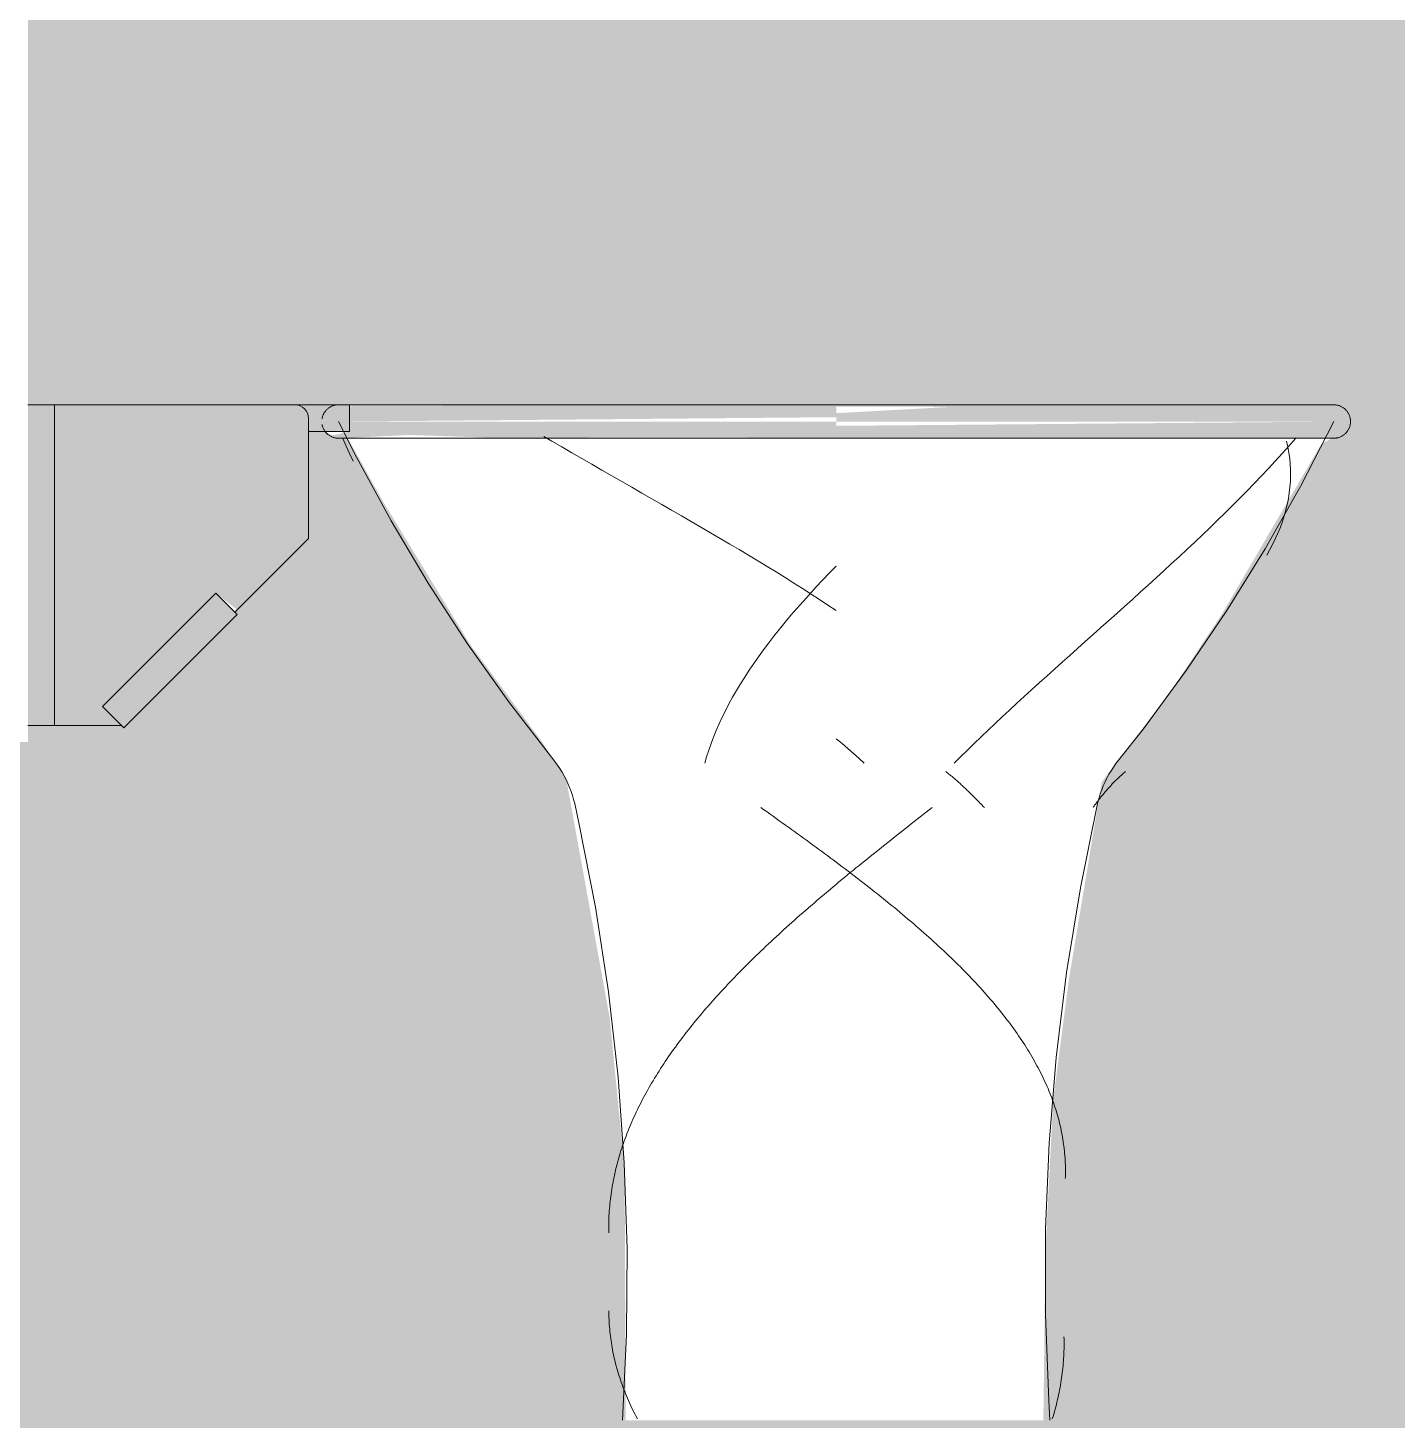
# Model space of a CAD drawing. Header units: inches. Extents: x -55396 to -733, y -290 to 853.
# Drawn here: x -25805.39 to -25779.77, y 101.31 to 127.37 of the extents above; entities that cross this region are included whole.
import ezdxf

# ---------------------------------------------------------------- set-up
doc = ezdxf.new("R2010")
doc.units = ezdxf.units.IN
doc.header["$MEASUREMENT"] = 0
doc.layers.add('I-WALL', color=2, linetype='Continuous', lineweight=9)
doc.layers.add('Q-SPCQ', color=91, linetype='Continuous', lineweight=9)

# ---------------------------------------------------------------- blocks, each defined once
blk = doc.blocks.new('FP_30-Section 13')
at = {"layer": 'Q-SPCQ'}
for p, q in [((-25791.674, 112.774), (-25791.617, 112.734)), ((-25791.617, 112.734), (-25791.559, 112.693)), ((-25791.559, 112.693), (-25791.502, 112.652)), ((-25791.502, 112.652), (-25791.445, 112.612)), ((-25791.445, 112.612), (-25791.388, 112.571)), ((-25791.388, 112.571), (-25791.33, 112.53)), ((-25791.33, 112.53), (-25791.273, 112.489)), ((-25791.273, 112.489), (-25791.216, 112.448)), ((-25791.216, 112.448), (-25791.159, 112.408)), ((-25791.159, 112.408), (-25791.103, 112.367)), ((-25791.103, 112.367), (-25791.046, 112.326)), ((-25791.046, 112.326), (-25790.989, 112.285)), ((-25790.989, 112.285), (-25790.933, 112.244)), ((-25790.933, 112.244), (-25790.876, 112.204)), ((-25790.876, 112.204), (-25790.82, 112.163)), ((-25790.82, 112.163), (-25790.764, 112.122)), ((-25790.764, 112.122), (-25790.708, 112.081)), ((-25790.708, 112.081), (-25790.652, 112.04)), ((-25790.652, 112.04), (-25790.596, 111.999)), ((-25790.596, 111.999), (-25790.541, 111.958)), ((-25790.541, 111.958), (-25790.485, 111.918)), ((-25790.485, 111.918), (-25790.43, 111.877)), ((-25790.43, 111.877), (-25790.375, 111.836)), ((-25790.375, 111.836), (-25790.32, 111.795)), ((-25790.32, 111.795), (-25790.265, 111.754)), ((-25790.319, 111.295), (-25790.372, 111.25)), ((-25790.265, 111.339), (-25790.319, 111.295)), ((-25790.634, 111.028), (-25790.686, 110.983)), ((-25790.582, 111.072), (-25790.634, 111.028)), ((-25790.53, 111.117), (-25790.582, 111.072)), ((-25790.477, 111.161), (-25790.53, 111.117)), ((-25790.424, 111.206), (-25790.477, 111.161)), ((-25790.372, 111.25), (-25790.424, 111.206)), ((-25790.942, 110.76), (-25790.993, 110.716)), ((-25790.891, 110.805), (-25790.942, 110.76)), ((-25790.84, 110.85), (-25790.891, 110.805)), ((-25790.789, 110.894), (-25790.84, 110.85)), ((-25790.738, 110.939), (-25790.789, 110.894)), ((-25790.686, 110.983), (-25790.738, 110.939)), ((-25791.242, 110.493), (-25791.291, 110.448)), ((-25791.192, 110.537), (-25791.242, 110.493)), ((-25791.143, 110.582), (-25791.192, 110.537)), ((-25791.093, 110.626), (-25791.143, 110.582)), ((-25791.043, 110.671), (-25791.093, 110.626)), ((-25790.993, 110.716), (-25791.043, 110.671)), ((-25791.532, 110.224), (-25791.579, 110.18)), ((-25791.484, 110.269), (-25791.532, 110.224)), ((-25791.436, 110.314), (-25791.484, 110.269)), ((-25791.388, 110.358), (-25791.436, 110.314)), ((-25791.339, 110.403), (-25791.388, 110.358)), ((-25791.291, 110.448), (-25791.339, 110.403)), ((-25791.812, 109.956), (-25791.857, 109.911)), ((-25791.766, 110.001), (-25791.812, 109.956)), ((-25791.719, 110.046), (-25791.766, 110.001)), ((-25791.673, 110.09), (-25791.719, 110.046)), ((-25791.626, 110.135), (-25791.673, 110.09)), ((-25791.579, 110.18), (-25791.626, 110.135)), ((-25792.037, 109.732), (-25792.081, 109.687)), ((-25791.992, 109.777), (-25792.037, 109.732)), ((-25791.948, 109.822), (-25791.992, 109.777)), ((-25791.903, 109.866), (-25791.948, 109.822)), ((-25791.857, 109.911), (-25791.903, 109.866)), ((-25792.296, 109.463), (-25792.338, 109.418)), ((-25792.254, 109.508), (-25792.296, 109.463)), ((-25792.211, 109.553), (-25792.254, 109.508)), ((-25792.168, 109.598), (-25792.211, 109.553)), ((-25792.124, 109.643), (-25792.168, 109.598)), ((-25792.081, 109.687), (-25792.124, 109.643)), ((-25792.543, 109.194), (-25792.583, 109.149)), ((-25792.503, 109.239), (-25792.543, 109.194)), ((-25792.462, 109.284), (-25792.503, 109.239)), ((-25792.421, 109.329), (-25792.462, 109.284)), ((-25792.38, 109.374), (-25792.421, 109.329)), ((-25792.338, 109.418), (-25792.38, 109.374)), ((-25792.778, 108.925), (-25792.816, 108.88)), ((-25792.74, 108.97), (-25792.778, 108.925)), ((-25792.701, 109.015), (-25792.74, 108.97)), ((-25792.662, 109.059), (-25792.701, 109.015)), ((-25792.623, 109.104), (-25792.662, 109.059)), ((-25792.583, 109.149), (-25792.623, 109.104)), ((-25792.999, 108.655), (-25793.035, 108.61)), ((-25792.964, 108.7), (-25792.999, 108.655)), ((-25792.927, 108.745), (-25792.964, 108.7)), ((-25792.89, 108.79), (-25792.927, 108.745)), ((-25792.853, 108.835), (-25792.89, 108.79)), ((-25792.816, 108.88), (-25792.853, 108.835)), ((-25793.174, 108.43), (-25793.207, 108.385)), ((-25793.139, 108.475), (-25793.174, 108.43)), ((-25793.105, 108.52), (-25793.139, 108.475)), ((-25793.07, 108.565), (-25793.105, 108.52)), ((-25793.035, 108.61), (-25793.07, 108.565)), ((-25793.369, 108.16), (-25793.401, 108.115)), ((-25793.338, 108.205), (-25793.369, 108.16)), ((-25793.306, 108.25), (-25793.338, 108.205)), ((-25793.273, 108.295), (-25793.306, 108.25)), ((-25793.24, 108.34), (-25793.273, 108.295)), ((-25793.207, 108.385), (-25793.24, 108.34)), ((-25793.551, 107.89), (-25793.58, 107.845)), ((-25793.522, 107.935), (-25793.551, 107.89)), ((-25793.492, 107.98), (-25793.522, 107.935)), ((-25793.462, 108.025), (-25793.492, 107.98)), ((-25793.432, 108.07), (-25793.462, 108.025)), ((-25793.401, 108.115), (-25793.432, 108.07)), ((-25793.718, 107.62), (-25793.744, 107.575)), ((-25793.691, 107.665), (-25793.718, 107.62)), ((-25793.664, 107.71), (-25793.691, 107.665)), ((-25793.636, 107.755), (-25793.664, 107.71)), ((-25793.608, 107.8), (-25793.636, 107.755)), ((-25793.58, 107.845), (-25793.608, 107.8)), ((-25793.869, 107.349), (-25793.893, 107.304)), ((-25793.845, 107.394), (-25793.869, 107.349)), ((-25793.82, 107.439), (-25793.845, 107.394)), ((-25793.795, 107.484), (-25793.82, 107.439)), ((-25793.77, 107.53), (-25793.795, 107.484)), ((-25793.744, 107.575), (-25793.77, 107.53)), ((-25793.984, 107.124), (-25794.005, 107.078)), ((-25793.962, 107.169), (-25793.984, 107.124)), ((-25793.939, 107.214), (-25793.962, 107.169)), ((-25793.916, 107.259), (-25793.939, 107.214)), ((-25793.893, 107.304), (-25793.916, 107.259)), ((-25794.107, 106.853), (-25794.126, 106.808)), ((-25794.087, 106.898), (-25794.107, 106.853)), ((-25794.068, 106.943), (-25794.087, 106.898)), ((-25794.047, 106.988), (-25794.068, 106.943)), ((-25794.026, 107.033), (-25794.047, 106.988)), ((-25794.005, 107.078), (-25794.026, 107.033)), ((-25794.214, 106.582), (-25794.231, 106.537)), ((-25794.197, 106.627), (-25794.214, 106.582)), ((-25794.18, 106.672), (-25794.197, 106.627)), ((-25794.162, 106.717), (-25794.18, 106.672)), ((-25794.144, 106.762), (-25794.162, 106.717)), ((-25794.126, 106.808), (-25794.144, 106.762)), ((-25794.306, 106.311), (-25794.319, 106.266)), ((-25794.292, 106.356), (-25794.306, 106.311)), ((-25794.277, 106.401), (-25794.292, 106.356)), ((-25794.262, 106.446), (-25794.277, 106.401)), ((-25794.246, 106.492), (-25794.262, 106.446)), ((-25794.231, 106.537), (-25794.246, 106.492)), ((-25794.37, 106.085), (-25794.381, 106.04)), ((-25794.358, 106.13), (-25794.37, 106.085)), ((-25794.345, 106.175), (-25794.358, 106.13)), ((-25794.333, 106.22), (-25794.345, 106.175)), ((-25794.319, 106.266), (-25794.333, 106.22)), ((-25794.432, 105.814), (-25794.44, 105.768)), ((-25794.422, 105.859), (-25794.432, 105.814)), ((-25794.413, 105.904), (-25794.422, 105.859)), ((-25794.403, 105.949), (-25794.413, 105.904)), ((-25794.392, 105.994), (-25794.403, 105.949)), ((-25794.381, 106.04), (-25794.392, 105.994)), ((-25794.477, 105.542), (-25794.483, 105.497)), ((-25794.471, 105.587), (-25794.477, 105.542)), ((-25794.464, 105.633), (-25794.471, 105.587)), ((-25794.456, 105.678), (-25794.464, 105.633)), ((-25794.449, 105.723), (-25794.456, 105.678)), ((-25794.44, 105.768), (-25794.449, 105.723)), ((-25794.507, 105.271), (-25794.51, 105.226)), ((-25794.503, 105.316), (-25794.507, 105.271)), ((-25794.499, 105.361), (-25794.503, 105.316)), ((-25794.494, 105.407), (-25794.499, 105.361)), ((-25794.489, 105.452), (-25794.494, 105.407)), ((-25794.483, 105.497), (-25794.489, 105.452)), ((-25794.52, 104.999), (-25794.521, 104.954)), ((-25794.519, 105.045), (-25794.52, 104.999)), ((-25794.518, 105.09), (-25794.519, 105.045)), ((-25794.516, 105.135), (-25794.518, 105.09)), ((-25794.513, 105.18), (-25794.516, 105.135)), ((-25794.51, 105.226), (-25794.513, 105.18)), ((-25794.521, 104.954), (-25794.521, 104.909)), ((-25794.521, 104.909), (-25794.521, 104.864)), ((-25794.521, 104.864), (-25794.52, 104.818)), ((-25794.517, 103.36), (-25794.517, 103.317)), ((-25794.517, 103.317), (-25794.517, 103.274)), ((-25794.517, 103.274), (-25794.516, 103.231)), ((-25794.516, 103.231), (-25794.514, 103.188)), ((-25794.514, 103.188), (-25794.512, 103.144)), ((-25794.512, 103.144), (-25794.51, 103.101)), ((-25794.51, 103.101), (-25794.507, 103.058)), ((-25794.507, 103.058), (-25794.503, 103.015)), ((-25794.503, 103.015), (-25794.499, 102.972)), ((-25794.499, 102.972), (-25794.495, 102.929)), ((-25794.495, 102.929), (-25794.49, 102.886)), ((-25794.49, 102.886), (-25794.484, 102.843)), ((-25794.484, 102.843), (-25794.478, 102.8)), ((-25794.478, 102.8), (-25794.472, 102.756)), ((-25794.472, 102.756), (-25794.465, 102.713)), ((-25794.465, 102.713), (-25794.458, 102.67)), ((-25794.458, 102.67), (-25794.45, 102.627)), ((-25794.45, 102.627), (-25794.441, 102.584)), ((-25794.441, 102.584), (-25794.432, 102.541)), ((-25794.432, 102.541), (-25794.423, 102.498)), ((-25794.423, 102.498), (-25794.413, 102.455)), ((-25794.413, 102.455), (-25794.402, 102.412)), ((-25794.402, 102.412), (-25794.391, 102.369)), ((-25794.391, 102.369), (-25794.38, 102.326)), ((-25794.38, 102.326), (-25794.368, 102.282)), ((-25794.368, 102.282), (-25794.356, 102.239)), ((-25794.356, 102.239), (-25794.343, 102.196)), ((-25794.343, 102.196), (-25794.33, 102.153)), ((-25794.33, 102.153), (-25794.316, 102.11)), ((-25794.316, 102.11), (-25794.301, 102.067)), ((-25794.301, 102.067), (-25794.287, 102.024)), ((-25794.287, 102.024), (-25794.271, 101.981)), ((-25794.271, 101.981), (-25794.255, 101.938)), ((-25794.255, 101.938), (-25794.239, 101.895)), ((-25794.239, 101.895), (-25794.222, 101.852)), ((-25794.222, 101.852), (-25794.205, 101.809)), ((-25794.205, 101.809), (-25794.187, 101.766)), ((-25794.187, 101.766), (-25794.169, 101.723)), ((-25794.169, 101.723), (-25794.15, 101.68)), ((-25794.15, 101.68), (-25794.131, 101.637)), ((-25794.131, 101.637), (-25794.112, 101.593)), ((-25794.112, 101.593), (-25794.092, 101.55)), ((-25794.092, 101.55), (-25794.071, 101.507)), ((-25794.071, 101.507), (-25794.05, 101.464)), ((-25794.05, 101.464), (-25794.028, 101.421)), ((-25794.028, 101.421), (-25794.006, 101.378)), ((-25794.006, 101.378), (-25793.984, 101.335))]:
    blk.add_line(p, q, dxfattribs=at)
at = {"layer": 'Q-SPCQ', "flags": 128}
blk.add_lwpolyline([(-25794.265, 101.312), (-25794.189, 102.917), (-25794.177, 104.523), (-25794.23, 106.128), (-25794.346, 107.73), (-25794.527, 109.325), (-25794.771, 110.913), (-25795.078, 112.489), (-25795.158, 112.849)], dxfattribs=at)
blk = doc.blocks.new('FP_31-Section 13')
at = {"layer": 'Q-SPCQ'}
for p, q in [((-25788.748, 112.558), (-25788.804, 112.514)), ((-25788.693, 112.601), (-25788.748, 112.558)), ((-25788.637, 112.644), (-25788.693, 112.601)), ((-25788.582, 112.688), (-25788.637, 112.644)), ((-25788.527, 112.731), (-25788.582, 112.688)), ((-25788.471, 112.774), (-25788.527, 112.731)), ((-25789.08, 112.297), (-25789.135, 112.254)), ((-25789.025, 112.341), (-25789.08, 112.297)), ((-25788.969, 112.384), (-25789.025, 112.341)), ((-25788.914, 112.428), (-25788.969, 112.384)), ((-25788.859, 112.471), (-25788.914, 112.428)), ((-25788.804, 112.514), (-25788.859, 112.471)), ((-25789.408, 112.037), (-25789.463, 111.993)), ((-25789.354, 112.08), (-25789.408, 112.037)), ((-25789.299, 112.124), (-25789.354, 112.08)), ((-25789.244, 112.167), (-25789.299, 112.124)), ((-25789.19, 112.21), (-25789.244, 112.167)), ((-25789.135, 112.254), (-25789.19, 112.21)), ((-25789.734, 111.775), (-25789.788, 111.732)), ((-25789.68, 111.819), (-25789.734, 111.775)), ((-25789.626, 111.863), (-25789.68, 111.819)), ((-25789.572, 111.906), (-25789.626, 111.863)), ((-25789.517, 111.95), (-25789.572, 111.906)), ((-25789.463, 111.993), (-25789.517, 111.95)), ((-25790.265, 111.754), (-25790.209, 111.711)), ((-25790.209, 111.711), (-25790.152, 111.669)), ((-25790.152, 111.669), (-25790.096, 111.627)), ((-25790.054, 111.514), (-25790.107, 111.47)), ((-25790.096, 111.627), (-25790.04, 111.584)), ((-25790.001, 111.558), (-25790.054, 111.514)), ((-25790.04, 111.584), (-25789.984, 111.542)), ((-25789.948, 111.601), (-25790.001, 111.558)), ((-25789.984, 111.542), (-25789.929, 111.499)), ((-25789.895, 111.645), (-25789.948, 111.601)), ((-25789.841, 111.688), (-25789.895, 111.645)), ((-25789.788, 111.732), (-25789.841, 111.688)), ((-25790.213, 111.383), (-25790.265, 111.339)), ((-25790.16, 111.427), (-25790.213, 111.383)), ((-25790.107, 111.47), (-25790.16, 111.427)), ((-25789.929, 111.499), (-25789.873, 111.457)), ((-25789.873, 111.457), (-25789.818, 111.414)), ((-25789.818, 111.414), (-25789.763, 111.372)), ((-25789.763, 111.372), (-25789.709, 111.329)), ((-25789.709, 111.329), (-25789.654, 111.286)), ((-25789.654, 111.286), (-25789.6, 111.244)), ((-25789.6, 111.244), (-25789.546, 111.201)), ((-25789.546, 111.201), (-25789.492, 111.159)), ((-25789.492, 111.159), (-25789.439, 111.116)), ((-25789.439, 111.116), (-25789.386, 111.074)), ((-25789.386, 111.074), (-25789.333, 111.031)), ((-25789.333, 111.031), (-25789.281, 110.989)), ((-25789.281, 110.989), (-25789.228, 110.946)), ((-25789.228, 110.946), (-25789.176, 110.903)), ((-25789.176, 110.903), (-25789.125, 110.861)), ((-25789.125, 110.861), (-25789.073, 110.818)), ((-25789.073, 110.818), (-25789.022, 110.775)), ((-25789.022, 110.775), (-25788.971, 110.733)), ((-25788.971, 110.733), (-25788.921, 110.69)), ((-25788.921, 110.69), (-25788.871, 110.647)), ((-25788.871, 110.647), (-25788.821, 110.605)), ((-25788.821, 110.605), (-25788.772, 110.562)), ((-25788.772, 110.562), (-25788.722, 110.519)), ((-25788.722, 110.519), (-25788.674, 110.477)), ((-25788.674, 110.477), (-25788.625, 110.434)), ((-25788.625, 110.434), (-25788.577, 110.391)), ((-25788.577, 110.391), (-25788.529, 110.349)), ((-25788.529, 110.349), (-25788.482, 110.306)), ((-25788.482, 110.306), (-25788.435, 110.263)), ((-25788.435, 110.263), (-25788.388, 110.22)), ((-25788.388, 110.22), (-25788.342, 110.178)), ((-25788.342, 110.178), (-25788.296, 110.135)), ((-25788.296, 110.135), (-25788.25, 110.092)), ((-25788.25, 110.092), (-25788.205, 110.049)), ((-25788.205, 110.049), (-25788.16, 110.007)), ((-25788.16, 110.007), (-25788.115, 109.964)), ((-25788.115, 109.964), (-25788.071, 109.921)), ((-25788.071, 109.921), (-25788.027, 109.878)), ((-25788.027, 109.878), (-25787.984, 109.836)), ((-25787.984, 109.836), (-25787.941, 109.793)), ((-25787.941, 109.793), (-25787.899, 109.75)), ((-25787.899, 109.75), (-25787.856, 109.707)), ((-25787.856, 109.707), (-25787.815, 109.664)), ((-25787.815, 109.664), (-25787.773, 109.621)), ((-25787.773, 109.621), (-25787.733, 109.579)), ((-25787.733, 109.579), (-25787.692, 109.536)), ((-25787.692, 109.536), (-25787.652, 109.493)), ((-25787.652, 109.493), (-25787.612, 109.45)), ((-25787.612, 109.45), (-25787.573, 109.407)), ((-25787.573, 109.407), (-25787.534, 109.364)), ((-25787.534, 109.364), (-25787.496, 109.321)), ((-25787.496, 109.321), (-25787.458, 109.279)), ((-25787.458, 109.279), (-25787.42, 109.236)), ((-25787.42, 109.236), (-25787.383, 109.193)), ((-25787.383, 109.193), (-25787.347, 109.15)), ((-25787.347, 109.15), (-25787.31, 109.107)), ((-25787.31, 109.107), (-25787.275, 109.064)), ((-25787.275, 109.064), (-25787.239, 109.021)), ((-25787.239, 109.021), (-25787.205, 108.978)), ((-25787.205, 108.978), (-25787.17, 108.935)), ((-25787.17, 108.935), (-25787.136, 108.892)), ((-25787.136, 108.892), (-25787.103, 108.849)), ((-25787.103, 108.849), (-25787.07, 108.806)), ((-25787.07, 108.806), (-25787.037, 108.764)), ((-25787.037, 108.764), (-25787.005, 108.721)), ((-25787.005, 108.721), (-25786.973, 108.678)), ((-25786.973, 108.678), (-25786.942, 108.635)), ((-25786.942, 108.635), (-25786.911, 108.592)), ((-25786.911, 108.592), (-25786.881, 108.549)), ((-25786.881, 108.549), (-25786.851, 108.506)), ((-25786.851, 108.506), (-25786.822, 108.463)), ((-25786.822, 108.463), (-25786.793, 108.42)), ((-25786.793, 108.42), (-25786.765, 108.377)), ((-25786.765, 108.377), (-25786.737, 108.334)), ((-25786.737, 108.334), (-25786.71, 108.291)), ((-25786.71, 108.291), (-25786.683, 108.248)), ((-25786.683, 108.248), (-25786.656, 108.205)), ((-25786.656, 108.205), (-25786.631, 108.162)), ((-25786.631, 108.162), (-25786.605, 108.119)), ((-25786.605, 108.119), (-25786.58, 108.076)), ((-25786.58, 108.076), (-25786.556, 108.033)), ((-25786.556, 108.033), (-25786.532, 107.989)), ((-25786.532, 107.989), (-25786.508, 107.946)), ((-25786.508, 107.946), (-25786.485, 107.903)), ((-25786.485, 107.903), (-25786.463, 107.86)), ((-25786.463, 107.86), (-25786.441, 107.817)), ((-25786.441, 107.817), (-25786.419, 107.774)), ((-25786.419, 107.774), (-25786.398, 107.731)), ((-25786.398, 107.731), (-25786.378, 107.688)), ((-25786.378, 107.688), (-25786.358, 107.645)), ((-25786.358, 107.645), (-25786.338, 107.602)), ((-25786.338, 107.602), (-25786.319, 107.559)), ((-25786.319, 107.559), (-25786.301, 107.516)), ((-25786.301, 107.516), (-25786.283, 107.473)), ((-25786.283, 107.473), (-25786.265, 107.429)), ((-25786.265, 107.429), (-25786.249, 107.386)), ((-25786.249, 107.386), (-25786.232, 107.343)), ((-25786.232, 107.343), (-25786.216, 107.3)), ((-25786.216, 107.3), (-25786.201, 107.257)), ((-25786.201, 107.257), (-25786.186, 107.214)), ((-25786.186, 107.214), (-25786.171, 107.171)), ((-25786.171, 107.171), (-25786.157, 107.128)), ((-25786.157, 107.128), (-25786.144, 107.084)), ((-25786.144, 107.084), (-25786.131, 107.041)), ((-25786.131, 107.041), (-25786.119, 106.998)), ((-25786.119, 106.998), (-25786.107, 106.955)), ((-25786.107, 106.955), (-25786.095, 106.912)), ((-25786.095, 106.912), (-25786.085, 106.869)), ((-25786.085, 106.869), (-25786.074, 106.826)), ((-25786.074, 106.826), (-25786.064, 106.782)), ((-25786.064, 106.782), (-25786.055, 106.739)), ((-25786.055, 106.739), (-25786.046, 106.696)), ((-25786.046, 106.696), (-25786.038, 106.653)), ((-25786.038, 106.653), (-25786.03, 106.61)), ((-25786.03, 106.61), (-25786.023, 106.567)), ((-25786.023, 106.567), (-25786.016, 106.523)), ((-25786.016, 106.523), (-25786.01, 106.48)), ((-25786.01, 106.48), (-25786.004, 106.437)), ((-25786.004, 106.437), (-25785.999, 106.394)), ((-25785.999, 106.394), (-25785.994, 106.351)), ((-25785.994, 106.351), (-25785.99, 106.307)), ((-25785.99, 106.307), (-25785.986, 106.264)), ((-25785.986, 106.264), (-25785.983, 106.221)), ((-25785.983, 106.221), (-25785.98, 106.178)), ((-25785.98, 106.178), (-25785.978, 106.135)), ((-25785.978, 106.135), (-25785.976, 106.091)), ((-25785.976, 106.091), (-25785.975, 106.048)), ((-25785.975, 106.048), (-25785.975, 106.005)), ((-25785.976, 105.875), (-25785.977, 105.832)), ((-25785.975, 105.919), (-25785.976, 105.875)), ((-25785.975, 106.005), (-25785.974, 105.962)), ((-25785.974, 105.962), (-25785.975, 105.919)), ((-25786.002, 102.873), (-25786.001, 102.828)), ((-25786.001, 102.828), (-25786, 102.783)), ((-25786, 102.738), (-25786.001, 102.692)), ((-25786.001, 102.692), (-25786.001, 102.647)), ((-25786, 102.783), (-25786, 102.738)), ((-25786.012, 102.421), (-25786.016, 102.375)), ((-25786.009, 102.466), (-25786.012, 102.421)), ((-25786.006, 102.511), (-25786.009, 102.466)), ((-25786.004, 102.557), (-25786.006, 102.511)), ((-25786.003, 102.602), (-25786.004, 102.557)), ((-25786.001, 102.647), (-25786.003, 102.602)), ((-25786.04, 102.149), (-25786.046, 102.104)), ((-25786.034, 102.194), (-25786.04, 102.149)), ((-25786.029, 102.24), (-25786.034, 102.194)), ((-25786.024, 102.285), (-25786.029, 102.24)), ((-25786.019, 102.33), (-25786.024, 102.285)), ((-25786.016, 102.375), (-25786.019, 102.33)), ((-25786.084, 101.878), (-25786.093, 101.833)), ((-25786.075, 101.923), (-25786.084, 101.878)), ((-25786.067, 101.968), (-25786.075, 101.923)), ((-25786.06, 102.014), (-25786.067, 101.968)), ((-25786.053, 102.059), (-25786.06, 102.014)), ((-25786.046, 102.104), (-25786.053, 102.059)), ((-25786.133, 101.652), (-25786.144, 101.606)), ((-25786.122, 101.697), (-25786.133, 101.652)), ((-25786.112, 101.742), (-25786.122, 101.697)), ((-25786.102, 101.787), (-25786.112, 101.742)), ((-25786.093, 101.833), (-25786.102, 101.787)), ((-25786.207, 101.38), (-25786.221, 101.335)), ((-25786.194, 101.426), (-25786.207, 101.38)), ((-25786.181, 101.471), (-25786.194, 101.426)), ((-25786.168, 101.516), (-25786.181, 101.471)), ((-25786.156, 101.561), (-25786.168, 101.516)), ((-25786.144, 101.606), (-25786.156, 101.561))]:
    blk.add_line(p, q, dxfattribs=at)
at = {"layer": 'Q-SPCQ', "flags": 128}
blk.add_lwpolyline([(-25785.373, 112.849), (-25785.695, 111.275), (-25785.953, 109.69), (-25786.148, 108.096), (-25786.28, 106.496), (-25786.347, 104.891), (-25786.35, 103.285), (-25786.288, 101.68), (-25786.265, 101.312)], dxfattribs=at)
blk = doc.blocks.new('FP_32-Section 13')
at = {"layer": 'Q-SPCQ'}
for p, q in [((-25799.497, 119.68), (-25799.435, 119.539)), ((-25795.736, 119.722), (-25795.586, 119.634)), ((-25795.586, 119.634), (-25795.399, 119.525)), ((-25799.435, 119.539), (-25799.37, 119.399)), ((-25799.37, 119.399), (-25799.302, 119.259)), ((-25795.399, 119.525), (-25795.212, 119.416)), ((-25795.212, 119.416), (-25795.025, 119.308)), ((-25795.025, 119.308), (-25794.838, 119.2)), ((-25794.838, 119.2), (-25794.65, 119.092)), ((-25794.65, 119.092), (-25794.463, 118.984)), ((-25794.463, 118.984), (-25794.275, 118.877)), ((-25794.275, 118.877), (-25794.088, 118.769)), ((-25794.088, 118.769), (-25793.901, 118.662)), ((-25793.901, 118.662), (-25793.715, 118.555)), ((-25793.715, 118.555), (-25793.529, 118.448)), ((-25793.529, 118.448), (-25793.344, 118.342)), ((-25793.344, 118.342), (-25793.16, 118.236)), ((-25793.16, 118.236), (-25792.977, 118.129)), ((-25792.977, 118.129), (-25792.795, 118.024)), ((-25792.795, 118.024), (-25792.614, 117.918)), ((-25792.614, 117.918), (-25792.434, 117.812)), ((-25792.434, 117.812), (-25792.256, 117.707)), ((-25792.256, 117.707), (-25792.079, 117.602)), ((-25792.079, 117.602), (-25791.904, 117.497)), ((-25791.904, 117.497), (-25791.731, 117.393)), ((-25791.731, 117.393), (-25791.559, 117.289)), ((-25791.559, 117.289), (-25791.389, 117.184)), ((-25790.265, 117.295), (-25790.394, 117.162)), ((-25791.389, 117.184), (-25791.222, 117.081)), ((-25791.222, 117.081), (-25791.056, 116.977)), ((-25790.521, 117.03), (-25790.645, 116.898)), ((-25790.394, 117.162), (-25790.521, 117.03)), ((-25791.056, 116.977), (-25790.893, 116.874)), ((-25790.893, 116.874), (-25790.733, 116.77)), ((-25790.766, 116.766), (-25790.884, 116.635)), ((-25790.645, 116.898), (-25790.766, 116.766)), ((-25790.733, 116.77), (-25790.574, 116.667)), ((-25790.999, 116.504), (-25791.111, 116.374)), ((-25790.884, 116.635), (-25790.999, 116.504)), ((-25790.574, 116.667), (-25790.418, 116.565)), ((-25790.418, 116.565), (-25790.265, 116.462)), ((-25791.22, 116.244), (-25791.326, 116.114)), ((-25791.111, 116.374), (-25791.22, 116.244)), ((-25791.429, 115.985), (-25791.528, 115.856)), ((-25791.326, 116.114), (-25791.429, 115.985)), ((-25791.624, 115.727), (-25791.717, 115.599)), ((-25791.528, 115.856), (-25791.624, 115.727)), ((-25791.807, 115.472), (-25791.893, 115.344)), ((-25791.717, 115.599), (-25791.807, 115.472)), ((-25791.976, 115.217), (-25792.055, 115.091)), ((-25791.893, 115.344), (-25791.976, 115.217)), ((-25792.131, 114.965), (-25792.203, 114.839)), ((-25792.055, 115.091), (-25792.131, 114.965)), ((-25792.271, 114.714), (-25792.336, 114.589)), ((-25792.203, 114.839), (-25792.271, 114.714)), ((-25792.398, 114.465), (-25792.456, 114.341)), ((-25792.336, 114.589), (-25792.398, 114.465)), ((-25792.51, 114.218), (-25792.56, 114.095)), ((-25792.456, 114.341), (-25792.51, 114.218)), ((-25792.607, 113.972), (-25792.65, 113.85)), ((-25792.56, 114.095), (-25792.607, 113.972)), ((-25792.689, 113.728), (-25792.724, 113.607)), ((-25792.65, 113.85), (-25792.689, 113.728))]:
    blk.add_line(p, q, dxfattribs=at)
at = {"layer": 'Q-SPCQ', "flags": 128}
blk.add_lwpolyline([(-25795.55, 113.662), (-25796.378, 114.735), (-25797.162, 115.84), (-25797.901, 116.975), (-25798.594, 118.139), (-25799.241, 119.33), (-25799.578, 120)], dxfattribs=at)
blk = doc.blocks.new('FP_33-Section 13')
at = {"layer": 'Q-SPCQ'}
for p, q in [((-25781.839, 119.634), (-25781.815, 119.526)), ((-25781.672, 119.68), (-25781.796, 119.539)), ((-25781.921, 119.399), (-25782.049, 119.259)), ((-25781.796, 119.539), (-25781.921, 119.399)), ((-25781.815, 119.526), (-25781.795, 119.417)), ((-25781.795, 119.417), (-25781.779, 119.309)), ((-25782.178, 119.12), (-25782.309, 118.981)), ((-25782.049, 119.259), (-25782.178, 119.12)), ((-25781.779, 119.309), (-25781.769, 119.201)), ((-25781.769, 119.201), (-25781.763, 119.093)), ((-25781.763, 119.093), (-25781.762, 118.986)), ((-25782.442, 118.842), (-25782.576, 118.704)), ((-25782.309, 118.981), (-25782.442, 118.842)), ((-25781.765, 118.878), (-25781.773, 118.771)), ((-25781.762, 118.986), (-25781.765, 118.878)), ((-25782.712, 118.566), (-25782.85, 118.428)), ((-25782.576, 118.704), (-25782.712, 118.566)), ((-25781.803, 118.557), (-25781.824, 118.45)), ((-25781.786, 118.664), (-25781.803, 118.557)), ((-25781.773, 118.771), (-25781.786, 118.664)), ((-25782.988, 118.291), (-25783.128, 118.154)), ((-25782.85, 118.428), (-25782.988, 118.291)), ((-25781.85, 118.344), (-25781.88, 118.238)), ((-25781.824, 118.45), (-25781.85, 118.344)), ((-25783.128, 118.154), (-25783.269, 118.017)), ((-25781.953, 118.026), (-25781.996, 117.921)), ((-25781.914, 118.132), (-25781.953, 118.026)), ((-25781.88, 118.238), (-25781.914, 118.132)), ((-25783.411, 117.881), (-25783.554, 117.745)), ((-25783.269, 118.017), (-25783.411, 117.881)), ((-25782.042, 117.815), (-25782.093, 117.71)), ((-25781.996, 117.921), (-25782.042, 117.815)), ((-25783.698, 117.61), (-25783.843, 117.475)), ((-25783.554, 117.745), (-25783.698, 117.61)), ((-25782.148, 117.605), (-25782.206, 117.501)), ((-25782.093, 117.71), (-25782.148, 117.605)), ((-25783.988, 117.34), (-25784.134, 117.206)), ((-25783.843, 117.475), (-25783.988, 117.34)), ((-25784.28, 117.072), (-25784.427, 116.938)), ((-25784.134, 117.206), (-25784.28, 117.072)), ((-25784.574, 116.805), (-25784.721, 116.672)), ((-25784.427, 116.938), (-25784.574, 116.805)), ((-25784.868, 116.539), (-25785.016, 116.407)), ((-25784.721, 116.672), (-25784.868, 116.539)), ((-25785.163, 116.276), (-25785.31, 116.144)), ((-25785.016, 116.407), (-25785.163, 116.276)), ((-25785.456, 116.013), (-25785.603, 115.883)), ((-25785.31, 116.144), (-25785.456, 116.013)), ((-25785.748, 115.753), (-25785.893, 115.623)), ((-25785.603, 115.883), (-25785.748, 115.753)), ((-25786.038, 115.494), (-25786.181, 115.365)), ((-25785.893, 115.623), (-25786.038, 115.494)), ((-25786.324, 115.237), (-25786.466, 115.109)), ((-25786.181, 115.365), (-25786.324, 115.237)), ((-25786.607, 114.981), (-25786.746, 114.854)), ((-25786.466, 115.109), (-25786.607, 114.981)), ((-25786.884, 114.727), (-25787.021, 114.601)), ((-25786.746, 114.854), (-25786.884, 114.727)), ((-25787.157, 114.475), (-25787.291, 114.35)), ((-25787.021, 114.601), (-25787.157, 114.475)), ((-25787.423, 114.225), (-25787.554, 114.1)), ((-25787.291, 114.35), (-25787.423, 114.225)), ((-25790.265, 114.064), (-25790.155, 113.972)), ((-25790.155, 113.972), (-25790.047, 113.88)), ((-25790.047, 113.88), (-25789.942, 113.789)), ((-25787.682, 113.976), (-25787.809, 113.853)), ((-25787.554, 114.1), (-25787.682, 113.976)), ((-25789.942, 113.789), (-25789.84, 113.698)), ((-25789.84, 113.698), (-25789.742, 113.607)), ((-25787.934, 113.73), (-25788.057, 113.607)), ((-25787.809, 113.853), (-25787.934, 113.73))]:
    blk.add_line(p, q, dxfattribs=at)
at = {"layer": 'Q-SPCQ', "flags": 128}
blk.add_lwpolyline([(-25780.953, 120), (-25781.572, 118.795), (-25782.24, 117.616), (-25782.954, 116.465), (-25783.713, 115.343), (-25784.517, 114.252), (-25784.98, 113.662)], dxfattribs=at)
blk = doc.blocks.new('FP_34-Section 13')
at = {"layer": 'Q-SPCQ', "flags": 128}
blk.add_lwpolyline([(-25795.158, 112.849), (-25795.177, 112.926), (-25795.199, 113.003), (-25795.224, 113.079), (-25795.253, 113.154), (-25795.284, 113.228), (-25795.318, 113.3), (-25795.355, 113.371), (-25795.395, 113.44), (-25795.438, 113.508), (-25795.483, 113.574), (-25795.531, 113.638), (-25795.55, 113.662)], dxfattribs=at)
blk = doc.blocks.new('FP_35-Section 13')
at = {"layer": 'Q-SPCQ'}
for p, q in [((-25788.213, 113.45), (-25788.199, 113.439)), ((-25788.199, 113.439), (-25788.184, 113.427)), ((-25788.184, 113.427), (-25788.169, 113.415)), ((-25788.169, 113.415), (-25788.154, 113.403)), ((-25788.154, 113.403), (-25788.14, 113.391)), ((-25788.14, 113.391), (-25788.125, 113.379)), ((-25788.125, 113.379), (-25788.111, 113.367)), ((-25788.111, 113.367), (-25788.096, 113.355)), ((-25788.096, 113.355), (-25788.082, 113.343)), ((-25788.082, 113.343), (-25788.067, 113.331)), ((-25784.971, 113.343), (-25784.984, 113.331)), ((-25784.958, 113.355), (-25784.971, 113.343)), ((-25784.945, 113.367), (-25784.958, 113.355)), ((-25784.932, 113.379), (-25784.945, 113.367)), ((-25784.919, 113.391), (-25784.932, 113.379)), ((-25784.906, 113.403), (-25784.919, 113.391)), ((-25784.893, 113.415), (-25784.906, 113.403)), ((-25784.88, 113.427), (-25784.893, 113.415)), ((-25784.866, 113.439), (-25784.88, 113.427)), ((-25784.853, 113.45), (-25784.866, 113.439)), ((-25788.067, 113.331), (-25788.053, 113.318)), ((-25788.053, 113.318), (-25788.038, 113.306)), ((-25788.038, 113.306), (-25788.024, 113.293)), ((-25788.024, 113.293), (-25788.01, 113.281)), ((-25788.01, 113.281), (-25787.995, 113.268)), ((-25787.995, 113.268), (-25787.981, 113.255)), ((-25787.981, 113.255), (-25787.967, 113.242)), ((-25787.967, 113.242), (-25787.953, 113.23)), ((-25787.953, 113.23), (-25787.938, 113.217)), ((-25787.938, 113.217), (-25787.924, 113.204)), ((-25787.924, 113.204), (-25787.91, 113.191)), ((-25787.91, 113.191), (-25787.896, 113.177)), ((-25787.896, 113.177), (-25787.882, 113.164)), ((-25787.882, 113.164), (-25787.868, 113.151)), ((-25787.868, 113.151), (-25787.854, 113.138)), ((-25787.854, 113.138), (-25787.84, 113.124)), ((-25787.84, 113.124), (-25787.826, 113.111)), ((-25787.826, 113.111), (-25787.812, 113.097)), ((-25787.812, 113.097), (-25787.798, 113.084)), ((-25787.798, 113.084), (-25787.784, 113.07)), ((-25785.218, 113.084), (-25785.23, 113.07)), ((-25785.206, 113.097), (-25785.218, 113.084)), ((-25785.194, 113.111), (-25785.206, 113.097)), ((-25785.183, 113.124), (-25785.194, 113.111)), ((-25785.171, 113.138), (-25785.183, 113.124)), ((-25785.159, 113.151), (-25785.171, 113.138)), ((-25785.147, 113.164), (-25785.159, 113.151)), ((-25785.134, 113.177), (-25785.147, 113.164)), ((-25785.122, 113.191), (-25785.134, 113.177)), ((-25785.11, 113.204), (-25785.122, 113.191)), ((-25785.098, 113.217), (-25785.11, 113.204)), ((-25785.085, 113.23), (-25785.098, 113.217)), ((-25785.073, 113.242), (-25785.085, 113.23)), ((-25785.06, 113.255), (-25785.073, 113.242)), ((-25785.048, 113.268), (-25785.06, 113.255)), ((-25785.035, 113.281), (-25785.048, 113.268)), ((-25785.023, 113.293), (-25785.035, 113.281)), ((-25785.01, 113.306), (-25785.023, 113.293)), ((-25784.997, 113.318), (-25785.01, 113.306)), ((-25784.984, 113.331), (-25784.997, 113.318)), ((-25787.784, 113.07), (-25787.77, 113.057)), ((-25787.77, 113.057), (-25787.756, 113.043)), ((-25787.756, 113.043), (-25787.742, 113.029)), ((-25787.742, 113.029), (-25787.728, 113.015)), ((-25787.728, 113.015), (-25787.714, 113.002)), ((-25787.714, 113.002), (-25787.701, 112.988)), ((-25787.701, 112.988), (-25787.687, 112.974)), ((-25787.687, 112.974), (-25787.673, 112.96)), ((-25787.673, 112.96), (-25787.659, 112.946)), ((-25787.659, 112.946), (-25787.645, 112.932)), ((-25787.645, 112.932), (-25787.631, 112.918)), ((-25787.631, 112.918), (-25787.617, 112.903)), ((-25787.617, 112.903), (-25787.603, 112.889)), ((-25787.603, 112.889), (-25787.589, 112.875)), ((-25787.589, 112.875), (-25787.575, 112.861)), ((-25787.575, 112.861), (-25787.561, 112.846)), ((-25787.561, 112.846), (-25787.548, 112.832)), ((-25787.548, 112.832), (-25787.534, 112.818)), ((-25787.534, 112.818), (-25787.52, 112.803)), ((-25785.428, 112.818), (-25785.439, 112.803)), ((-25785.418, 112.832), (-25785.428, 112.818)), ((-25785.407, 112.846), (-25785.418, 112.832)), ((-25785.397, 112.861), (-25785.407, 112.846)), ((-25785.386, 112.875), (-25785.397, 112.861)), ((-25785.375, 112.889), (-25785.386, 112.875)), ((-25785.365, 112.903), (-25785.375, 112.889)), ((-25785.354, 112.918), (-25785.365, 112.903)), ((-25785.343, 112.932), (-25785.354, 112.918)), ((-25785.332, 112.946), (-25785.343, 112.932)), ((-25785.321, 112.96), (-25785.332, 112.946)), ((-25785.31, 112.974), (-25785.321, 112.96)), ((-25785.298, 112.988), (-25785.31, 112.974)), ((-25785.287, 113.002), (-25785.298, 112.988)), ((-25785.276, 113.015), (-25785.287, 113.002)), ((-25785.264, 113.029), (-25785.276, 113.015)), ((-25785.253, 113.043), (-25785.264, 113.029)), ((-25785.241, 113.057), (-25785.253, 113.043)), ((-25785.23, 113.07), (-25785.241, 113.057)), ((-25787.52, 112.803), (-25787.506, 112.789)), ((-25787.506, 112.789), (-25787.492, 112.774)), ((-25785.449, 112.789), (-25785.459, 112.774)), ((-25785.439, 112.803), (-25785.449, 112.789))]:
    blk.add_line(p, q, dxfattribs=at)
at = {"layer": 'Q-SPCQ', "flags": 128}
blk.add_lwpolyline([(-25784.98, 113.662), (-25785.029, 113.599), (-25785.076, 113.533), (-25785.119, 113.466), (-25785.16, 113.398), (-25785.198, 113.327), (-25785.234, 113.256), (-25785.266, 113.182), (-25785.295, 113.108), (-25785.322, 113.033), (-25785.345, 112.956), (-25785.366, 112.879), (-25785.373, 112.849)], dxfattribs=at)
blk = doc.blocks.new('Basketball_Backstop-Performance_Sports_Systems-3103-Ceiling_Hung - 27_-0_ to 27_-11 7_8_-V29-Section 13')
at = {"layer": 'Q-SPCQ'}
for points in [[(-25804.89, 114.312), (-25804.89, 120.312), (-25805.39, 120.312), (-25805.39, 114.312)], [(-25803.994, 114.312), (-25803.64, 114.312), (-25803.994, 114.666), (-25801.872, 116.787), (-25801.475, 116.478), (-25800.14, 117.812), (-25800.14, 120.062), (-25800.39, 120.312), (-25804.89, 120.312), (-25804.89, 114.312)], [(-25799.369, 119.812), (-25799.369, 120.312), (-25800.39, 120.312), (-25800.14, 120.062), (-25800.14, 119.812), (-25799.649, 119.812)], [(-25799.369, 120), (-25790.265, 120.081), (-25790.265, 120.302), (-25793.753, 120.308), (-25799.369, 120.287), (-25799.369, 120.161)], [(-25780.64, 120), (-25780.838, 120.258), (-25782.297, 120.312), (-25784.654, 120.288), (-25787.564, 120.304), (-25790.265, 120.156), (-25790.265, 120), (-25780.882, 120)], [(-25799.523, 119.688), (-25798.25, 119.748), (-25796.706, 119.696), (-25793.753, 119.704), (-25790.265, 119.698), (-25790.265, 120), (-25799.369, 120), (-25799.369, 119.812), (-25799.692, 119.742), (-25799.523, 119.688)], [(-25781.007, 119.687), (-25780.838, 119.742), (-25780.64, 120), (-25790.265, 119.919), (-25790.265, 119.698), (-25786.96, 119.691), (-25781.027, 119.691)], [(-25803.596, 114.268), (-25801.475, 116.39), (-25801.872, 116.787), (-25803.994, 114.666)]]:
    blk.add_hatch(color=256, dxfattribs=at).paths.add_polyline_path(points, flags=0)
for p, q in [((-25805.39, 120.312), (-25804.89, 120.312)), ((-25800.39, 120.312), (-25804.89, 120.312)), ((-25804.89, 120.312), (-25804.89, 114.312)), ((-25800.39, 120.312), (-25799.369, 120.312)), ((-25799.369, 120.312), (-25799.369, 119.812)), ((-25800.14, 117.812), (-25800.14, 120.062)), ((-25799.369, 119.812), (-25800.14, 119.812)), ((-25801.519, 116.434), (-25800.14, 117.812)), ((-25803.994, 114.666), (-25801.872, 116.787)), ((-25801.872, 116.787), (-25801.475, 116.39)), ((-25803.596, 114.268), (-25801.475, 116.39)), ((-25803.596, 114.268), (-25803.994, 114.666)), ((-25804.89, 114.312), (-25805.39, 114.312)), ((-25804.89, 114.312), (-25803.64, 114.312))]:
    blk.add_line(p, q, dxfattribs=at)
at = {"layer": 'Q-SPCQ', "flags": 128}
for points in [[(-25799.886, 120.05), (-25799.884, 120.062), (-25799.881, 120.074), (-25799.878, 120.086), (-25799.874, 120.098), (-25799.87, 120.11), (-25799.866, 120.122), (-25799.86, 120.133), (-25799.855, 120.144), (-25799.849, 120.155), (-25799.842, 120.166), (-25799.836, 120.176), (-25799.828, 120.187), (-25799.821, 120.196), (-25799.813, 120.206), (-25799.804, 120.215), (-25799.795, 120.224), (-25799.786, 120.233), (-25799.777, 120.241), (-25799.767, 120.249), (-25799.757, 120.256), (-25799.747, 120.263), (-25799.736, 120.27), (-25799.725, 120.276), (-25799.714, 120.281), (-25799.703, 120.287), (-25799.691, 120.291), (-25799.679, 120.296), (-25799.667, 120.299), (-25799.655, 120.303), (-25799.643, 120.306), (-25799.631, 120.308), (-25799.618, 120.31), (-25799.606, 120.311), (-25799.594, 120.312), (-25799.581, 120.312), (-25799.578, 120.312)], [(-25790.265, 120.312), (-25790.638, 120.312), (-25791.009, 120.312), (-25791.38, 120.312), (-25791.749, 120.312), (-25792.115, 120.312), (-25792.479, 120.312), (-25792.839, 120.312), (-25793.195, 120.312), (-25793.546, 120.312), (-25793.892, 120.312), (-25794.232, 120.312), (-25794.566, 120.312), (-25794.892, 120.312), (-25795.212, 120.312), (-25795.523, 120.312), (-25795.827, 120.312), (-25796.121, 120.312), (-25796.406, 120.312), (-25796.681, 120.312), (-25796.946, 120.312), (-25797.2, 120.312), (-25797.443, 120.312), (-25797.674, 120.312), (-25797.894, 120.312), (-25798.101, 120.312), (-25798.296, 120.312), (-25798.478, 120.312), (-25798.647, 120.312), (-25798.803, 120.312), (-25798.945, 120.312), (-25799.073, 120.312), (-25799.187, 120.312), (-25799.286, 120.312), (-25799.372, 120.312), (-25799.442, 120.312), (-25799.498, 120.312), (-25799.539, 120.312), (-25799.566, 120.312), (-25799.577, 120.312), (-25799.578, 120.312)], [(-25799.578, 120.312), (-25799.57, 120.312), (-25799.548, 120.312), (-25799.511, 120.312)], [(-25799.392, 120.312), (-25799.311, 120.312), (-25799.215, 120.312), (-25799.105, 120.312), (-25798.981, 120.312), (-25798.843, 120.312), (-25798.691, 120.312), (-25798.525, 120.312), (-25798.347, 120.312), (-25798.155, 120.312), (-25797.951, 120.312), (-25797.735, 120.312), (-25797.506, 120.312), (-25797.266, 120.312), (-25797.015, 120.312), (-25796.753, 120.312), (-25796.481, 120.312), (-25796.199, 120.312), (-25795.907, 120.312), (-25795.606, 120.312), (-25795.297, 120.312), (-25794.979, 120.312), (-25794.654, 120.312), (-25794.323, 120.312), (-25793.984, 120.312), (-25793.64, 120.312), (-25793.29, 120.312), (-25792.935, 120.312), (-25792.576, 120.312), (-25792.214, 120.312), (-25791.848, 120.312), (-25791.48, 120.312), (-25791.11, 120.312), (-25790.738, 120.312), (-25790.366, 120.312), (-25790.265, 120.312)], [(-25790.265, 120.312), (-25789.893, 120.312), (-25789.521, 120.312), (-25789.15, 120.312), (-25788.782, 120.312), (-25788.415, 120.312), (-25788.052, 120.312), (-25787.692, 120.312), (-25787.336, 120.312), (-25786.985, 120.312), (-25786.639, 120.312), (-25786.299, 120.312), (-25785.965, 120.312), (-25785.638, 120.312), (-25785.319, 120.312), (-25785.007, 120.312), (-25784.704, 120.312), (-25784.41, 120.312), (-25784.125, 120.312), (-25783.85, 120.312), (-25783.585, 120.312), (-25783.331, 120.312), (-25783.088, 120.312), (-25782.856, 120.312), (-25782.637, 120.312), (-25782.429, 120.312), (-25782.234, 120.312), (-25782.052, 120.312), (-25781.883, 120.312), (-25781.727, 120.312), (-25781.586, 120.312), (-25781.458, 120.312), (-25781.344, 120.312), (-25781.244, 120.312), (-25781.159, 120.312), (-25781.088, 120.312), (-25781.032, 120.312), (-25780.991, 120.312), (-25780.965, 120.312), (-25780.953, 120.312), (-25780.953, 120.312)], [(-25780.953, 120.312), (-25780.96, 120.312), (-25780.983, 120.312), (-25781.02, 120.312), (-25781.072, 120.312), (-25781.138, 120.312), (-25781.22, 120.312), (-25781.315, 120.312), (-25781.425, 120.312), (-25781.55, 120.312), (-25781.688, 120.312), (-25781.84, 120.312), (-25782.005, 120.312), (-25782.184, 120.312), (-25782.375, 120.312), (-25782.579, 120.312), (-25782.796, 120.312), (-25783.024, 120.312), (-25783.264, 120.312), (-25783.515, 120.312), (-25783.777, 120.312), (-25784.049, 120.312), (-25784.332, 120.312), (-25784.624, 120.312), (-25784.924, 120.312), (-25785.234, 120.312), (-25785.551, 120.312), (-25785.876, 120.312), (-25786.208, 120.312), (-25786.546, 120.312), (-25786.891, 120.312), (-25787.241, 120.312), (-25787.595, 120.312), (-25787.954, 120.312), (-25788.317, 120.312), (-25788.682, 120.312), (-25789.051, 120.312), (-25789.421, 120.312), (-25789.792, 120.312), (-25790.165, 120.312), (-25790.265, 120.312)], [(-25780.953, 120.312), (-25780.94, 120.312), (-25780.928, 120.312), (-25780.915, 120.31), (-25780.903, 120.309), (-25780.891, 120.306), (-25780.878, 120.304), (-25780.866, 120.3), (-25780.854, 120.297), (-25780.843, 120.292), (-25780.831, 120.288), (-25780.82, 120.283), (-25780.808, 120.277), (-25780.797, 120.271), (-25780.787, 120.265), (-25780.776, 120.258), (-25780.766, 120.251), (-25780.756, 120.243), (-25780.747, 120.235), (-25780.737, 120.227), (-25780.729, 120.218), (-25780.72, 120.209), (-25780.712, 120.199), (-25780.704, 120.189), (-25780.697, 120.179), (-25780.69, 120.169), (-25780.683, 120.158), (-25780.677, 120.147), (-25780.671, 120.136), (-25780.666, 120.125), (-25780.661, 120.113), (-25780.657, 120.101), (-25780.653, 120.09), (-25780.65, 120.078), (-25780.647, 120.065), (-25780.645, 120.053), (-25780.643, 120.041), (-25780.642, 120.028), (-25780.641, 120.016), (-25780.64, 120.003), (-25780.64, 120)], [(-25799.578, 119.687), (-25799.59, 119.688), (-25799.603, 119.688), (-25799.615, 119.69), (-25799.628, 119.691), (-25799.64, 119.694), (-25799.652, 119.696), (-25799.664, 119.7), (-25799.676, 119.703), (-25799.688, 119.708), (-25799.699, 119.712), (-25799.711, 119.717), (-25799.722, 119.723), (-25799.733, 119.729), (-25799.744, 119.735), (-25799.754, 119.742), (-25799.764, 119.749), (-25799.774, 119.757), (-25799.784, 119.765), (-25799.793, 119.773), (-25799.802, 119.782), (-25799.81, 119.791), (-25799.819, 119.801), (-25799.826, 119.811), (-25799.834, 119.821), (-25799.841, 119.831), (-25799.847, 119.842), (-25799.853, 119.853), (-25799.859, 119.864), (-25799.864, 119.875), (-25799.869, 119.887), (-25799.873, 119.899), (-25799.877, 119.91), (-25799.88, 119.922), (-25799.883, 119.935), (-25799.886, 119.947)], [(-25780.64, 120), (-25780.64, 119.988), (-25780.641, 119.975), (-25780.642, 119.963), (-25780.644, 119.95), (-25780.646, 119.938), (-25780.649, 119.926), (-25780.652, 119.914), (-25780.656, 119.902), (-25780.66, 119.89), (-25780.665, 119.878), (-25780.67, 119.867), (-25780.676, 119.856), (-25780.682, 119.845), (-25780.688, 119.834), (-25780.695, 119.824), (-25780.702, 119.813), (-25780.71, 119.804), (-25780.718, 119.794), (-25780.726, 119.785), (-25780.735, 119.776), (-25780.744, 119.767), (-25780.754, 119.759), (-25780.763, 119.751), (-25780.774, 119.744), (-25780.784, 119.737), (-25780.795, 119.73), (-25780.805, 119.724), (-25780.817, 119.719), (-25780.828, 119.713), (-25780.839, 119.709), (-25780.851, 119.704), (-25780.863, 119.701), (-25780.875, 119.697), (-25780.887, 119.694), (-25780.9, 119.692), (-25780.912, 119.69), (-25780.924, 119.689), (-25780.937, 119.688), (-25780.949, 119.688), (-25780.953, 119.687)], [(-25799.372, 119.687), (-25799.442, 119.687), (-25799.498, 119.687), (-25799.539, 119.687), (-25799.566, 119.687), (-25799.577, 119.687), (-25799.578, 119.687)], [(-25799.578, 119.687), (-25799.57, 119.687), (-25799.548, 119.687), (-25799.511, 119.687), (-25799.459, 119.687), (-25799.392, 119.687), (-25799.311, 119.687), (-25799.215, 119.687), (-25799.105, 119.687), (-25798.981, 119.687), (-25798.843, 119.687), (-25798.691, 119.687), (-25798.525, 119.687), (-25798.347, 119.687), (-25798.155, 119.687), (-25797.951, 119.687), (-25797.735, 119.687), (-25797.506, 119.687), (-25797.266, 119.687), (-25797.015, 119.687), (-25796.753, 119.687), (-25796.481, 119.687), (-25796.199, 119.687), (-25795.907, 119.687), (-25795.606, 119.687), (-25795.297, 119.687), (-25794.979, 119.687), (-25794.654, 119.687), (-25794.323, 119.687), (-25793.984, 119.687), (-25793.64, 119.687), (-25793.29, 119.687), (-25792.935, 119.687), (-25792.576, 119.687), (-25792.214, 119.687), (-25791.848, 119.687), (-25791.48, 119.687), (-25791.11, 119.687), (-25790.738, 119.687), (-25790.366, 119.687), (-25790.265, 119.687)], [(-25790.265, 119.687), (-25789.893, 119.687), (-25789.521, 119.687), (-25789.15, 119.687), (-25788.782, 119.687), (-25788.415, 119.687), (-25788.052, 119.687), (-25787.692, 119.687), (-25787.336, 119.687), (-25786.985, 119.687), (-25786.639, 119.687), (-25786.299, 119.687), (-25785.965, 119.687), (-25785.638, 119.687), (-25785.319, 119.687), (-25785.007, 119.687), (-25784.704, 119.687), (-25784.41, 119.687), (-25784.125, 119.687), (-25783.85, 119.687), (-25783.585, 119.687), (-25783.331, 119.687), (-25783.088, 119.687), (-25782.856, 119.687), (-25782.637, 119.687), (-25782.429, 119.687), (-25782.234, 119.687), (-25782.052, 119.687), (-25781.883, 119.687), (-25781.727, 119.687), (-25781.586, 119.687), (-25781.458, 119.687), (-25781.344, 119.687), (-25781.244, 119.687), (-25781.159, 119.687), (-25781.088, 119.687), (-25781.032, 119.687), (-25780.991, 119.687), (-25780.965, 119.687), (-25780.953, 119.687), (-25780.953, 119.687)], [(-25780.953, 119.687), (-25780.96, 119.687), (-25780.983, 119.687), (-25781.02, 119.687), (-25781.072, 119.687), (-25781.138, 119.687), (-25781.22, 119.687)]]:
    blk.add_lwpolyline(points, dxfattribs=at)
at = {"layer": 'Q-SPCQ'}
blk.add_arc((-25800.39, 120.062), 0.25, 0, 90, dxfattribs=at)
for name in ['FP_32-Section 13', 'FP_33-Section 13', 'FP_34-Section 13', 'FP_35-Section 13', 'FP_30-Section 13', 'FP_31-Section 13']:
    blk.add_blockref(name, (0, 0), dxfattribs=at)

msp = doc.modelspace()

# ---------------------------------------------------------------- hatches: boundary and pattern name
at = {"layer": 'I-WALL'}
h = msp.add_hatch(color=256, dxfattribs=at)
h.paths.add_polyline_path([(-25862.216, 1), (-25850.015, 1), (-25850.015, 36), (-25797.89, 36), (-25797.89, 86), (-25761.89, 86), (-25761.89, 36), (-25742.015, 36), (-25742.015, 144.688), (-25805.39, 144.688), (-25805.39, 120.312), (-25780.838, 120.258), (-25780.64, 120), (-25780.953, 119.705), (-25781.186, 119.581), (-25783.039, 116.41), (-25784.007, 114.949), (-25785.296, 113.253), (-25785.91, 109.563), (-25786.203, 107.316), (-25786.348, 104.503), (-25786.388, 101.312), (-25794.204, 101.312), (-25794.223, 106.007), (-25794.505, 108.856), (-25795.313, 113.294), (-25795.765, 113.999), (-25797.117, 115.831), (-25798.745, 118.505), (-25799.408, 119.696), (-25799.692, 119.742), (-25799.832, 119.812), (-25800.14, 119.812), (-25800.14, 117.812), (-25803.64, 114.312), (-25805.39, 114.312), (-25805.39, 114), (-25807.89, 114), (-25807.89, 117.353), (-25811.032, 118.688), (-25812.578, 118.688), (-25812.578, 118.813), (-25815.14, 118.813), (-25815.14, 119.437), (-25815.328, 119.437), (-25815.352, 119.75), (-25815.703, 119.75), (-25815.703, 119.312), (-25815.453, 119.312), (-25815.453, 119.125), (-25815.703, 119.125), (-25815.703, 116), (-25822.328, 116), (-25822.399, 119.794), (-25822.678, 119.799), (-25822.831, 120), (-25822.601, 120.202), (-25822.328, 120.25), (-25822.328, 128.125), (-25822.578, 128.125), (-25822.578, 128.312), (-25822.328, 128.312), (-25822.328, 128.75), (-25822.703, 128.75), (-25822.703, 128.437), (-25822.89, 128.437), (-25822.89, 128), (-25826.328, 128), (-25826.328, 130.75), (-25826.453, 130.75), (-25826.535, 135.625), (-25828.522, 135.618), (-25828.968, 135.46), (-25833.775, 144.688), (-25863.015, 144.688), (-25863.015, 1)], flags=0)
h.paths.add_polyline_path([(-25815.703, 120.25), (-25815.328, 120.25), (-25815.328, 120.562), (-25815.14, 120.562), (-25815.14, 122.563), (-25815.01, 122.634), (-25814.919, 123.063), (-25814.89, 123.063), (-25814.89, 134.687), (-25815.14, 134.687), (-25815.14, 135.125), (-25815.328, 135.138), (-25815.352, 135.437), (-25815.703, 135.437), (-25815.703, 135), (-25815.453, 135), (-25815.453, 134.812), (-25815.703, 134.812), (-25815.631, 129.208), (-25815.352, 129.2), (-25815.199, 129), (-25815.429, 128.797), (-25815.703, 128.75), (-25815.703, 120.875), (-25815.453, 120.875), (-25815.453, 120.687), (-25815.703, 120.687), (-25815.703, 120.49)], flags=0)
h.paths.add_polyline_path([(-25807.89, 120.384), (-25807.89, 122), (-25807.64, 122), (-25807.64, 142.632), (-25811.078, 137.579), (-25811.032, 121.688), (-25810.759, 121.688)], flags=0)
h.paths.add_polyline_path([(-25812.89, 122.688), (-25812.887, 123.063), (-25812.578, 123.063), (-25812.578, 134.687), (-25813.015, 134.687), (-25812.953, 123.063), (-25812.926, 123.063), (-25812.914, 122.932)], flags=0)
h.paths.add_polyline_path([(-25822.703, 129.25), (-25822.328, 129.25), (-25822.328, 129.687), (-25822.578, 129.687), (-25822.578, 129.875), (-25822.328, 129.875), (-25822.399, 135.481), (-25822.678, 135.486), (-25822.831, 135.687), (-25822.601, 135.89), (-25822.328, 135.937), (-25822.328, 144.688), (-25824.453, 144.688), (-25824.43, 137.75), (-25824.328, 137.75), (-25824.364, 130.75), (-25824.453, 130.75), (-25824.453, 130), (-25822.89, 130), (-25822.89, 129.562), (-25822.703, 129.562)], flags=0)
h.paths.add_polyline_path([(-25815.703, 135.937), (-25815.328, 135.937), (-25815.328, 136.25), (-25815.14, 136.25), (-25815.14, 136.687), (-25814.89, 136.687), (-25814.89, 144.688), (-25815.703, 144.688), (-25815.703, 136.562), (-25815.453, 136.562), (-25815.453, 136.375), (-25815.703, 136.375)], flags=0)
h.paths.add_polyline_path([(-25812.578, 136.687), (-25812.578, 144.688), (-25813.015, 144.688), (-25813.015, 136.687), (-25812.589, 136.687)], flags=0)
h.paths.add_polyline_path([(-25826.535, 137.375), (-25826.453, 137.375), (-25826.417, 137.75), (-25826.328, 137.75), (-25826.328, 144.688), (-25831.661, 144.688), (-25827.851, 137.375), (-25826.576, 137.375)], flags=0)
h.paths.add_polyline_path([(-25811.078, 138.144), (-25807.64, 143.069), (-25807.64, 144.688), (-25811.078, 144.688), (-25811.078, 140.021)], flags=0)

# ---------------------------------------------------------------- block references
at = {"layer": 'Q-SPCQ'}
msp.add_blockref('Basketball_Backstop-Performance_Sports_Systems-3103-Ceiling_Hung - 27_-0_ to 27_-11 7_8_-V29-Section 13', (0, 0), dxfattribs=at)

doc.saveas('drawing.dxf')
